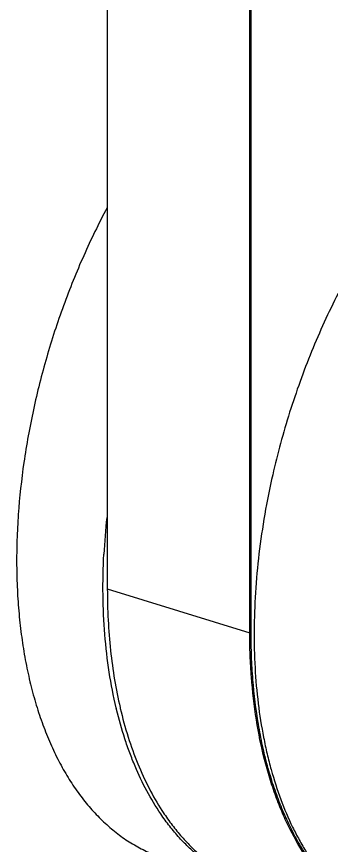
# Model space of a CAD drawing. Header units: inches. Extents: x 0 to 22, y 0 to 17.
# Drawn here: x 3.67 to 4.356, y 11.604 to 13.41 of the extents above; entities that cross this region are included whole.
import ezdxf

# ---------------------------------------------------------------- set-up
doc = ezdxf.new("R2010")
doc.units = ezdxf.units.IN
doc.header["$LTSCALE"] = 1.21
doc.header["$MEASUREMENT"] = 0
doc.layers.get('0').update_dxf_attribs({"linetype": 'CONTINUOUS'})

msp = doc.modelspace()

# ---------------------------------------------------------------- linework, layer by layer
at = {"color": 7}
for p, q in [((3.8675, 14.2348), (3.8675, 12.1643)), ((3.8679, 14.2356), (3.8679, 12.1632)), ((4.178, 12.0673), (4.178, 14.1397)), ((4.1809, 12.0675), (4.1809, 13.8905)), ((3.8958, 11.9039), (3.8961, 11.9024)), ((3.8959, 11.904), (3.8961, 11.9024)), ((3.8882, 11.9), (3.8872, 11.9034)), ((3.8876, 11.9015), (3.8872, 11.9034)), ((3.888, 11.8999), (3.8876, 11.9015))]:
    msp.add_line(p, q, dxfattribs=at)
at = {"color": 8}
for p, q in [((3.8675, 12.1643), (3.8679, 12.1632)), ((3.8679, 12.1632), (4.178, 12.0673)), ((4.178, 12.0673), (4.1809, 12.0675))]:
    msp.add_line(p, q, dxfattribs=at)
at = {"color": 7}
for centre, radius, start, end in [((5.3653, 12.1612), 1.5069, 174.0104, 177.0751), ((4.4322, 11.9678), 0.5304, 212.8885, 213.431)]:
    msp.add_arc(centre, radius, start, end, dxfattribs=at)
for points, knots in [([(3.867, 12.9928), (3.8489, 12.9588), (3.815, 12.8888), (3.7712, 12.7802), (3.7346, 12.668), (3.7058, 12.5539), (3.685, 12.4395), (3.6747, 12.3444), (3.6708, 12.2696), (3.6701, 12.2148), (3.6716, 12.1611), (3.6752, 12.1086), (3.681, 12.0577), (3.6889, 12.0084), (3.6989, 11.9609), (3.711, 11.9153), (3.7251, 11.872), (3.7413, 11.8309), (3.7593, 11.7922), (3.7792, 11.7561), (3.8009, 11.7227), (3.8244, 11.6921), (3.8495, 11.6645), (3.8762, 11.6399), (3.9043, 11.6183), (3.9339, 11.6), (3.9647, 11.585), (3.986, 11.5771), (3.9968, 11.5738)], [0, 0, 0, 0, 0.073284, 0.147764, 0.22276, 0.297564, 0.371477, 0.443827, 0.479224, 0.513999, 0.548085, 0.58142, 0.61395, 0.645626, 0.676409, 0.706269, 0.735188, 0.763158, 0.790185, 0.816291, 0.841512, 0.865901, 0.88953, 0.912488, 0.934884, 0.956841, 0.978497, 1, 1, 1, 1]), ([(4.4365, 12.924), (4.4247, 12.9051), (4.4017, 12.8663), (4.3696, 12.8063), (4.3397, 12.7441), (4.3121, 12.6801), (4.287, 12.6145), (4.2644, 12.5477), (4.2446, 12.48), (4.2332, 12.4344), (4.228, 12.4115)], [0, 0, 0, 0, 0.120445, 0.243029, 0.3673, 0.492874, 0.619358, 0.746324, 0.873346, 1, 1, 1, 1]), ([(4.228, 12.4115), (4.2215, 12.383), (4.21, 12.3258), (4.1974, 12.2401), (4.1896, 12.1554), (4.1867, 12.0723), (4.1886, 11.9916), (4.1954, 11.9139), (4.2052, 11.8514), (4.2155, 11.8034), (4.2272, 11.7581), (4.2444, 11.7042), (4.2659, 11.6535), (4.2853, 11.6158), (4.3056, 11.581), (4.3334, 11.5412), (4.3651, 11.5058), (4.3922, 11.4812), (4.4132, 11.4647), (4.4349, 11.45), (4.4574, 11.437), (4.4805, 11.426), (4.4964, 11.4198), (4.5045, 11.4171)], [0, 0, 0, 0, 0.078748, 0.156466, 0.23276, 0.307263, 0.379637, 0.449587, 0.516864, 0.549444, 0.58129, 0.642722, 0.701136, 0.729234, 0.75661, 0.80928, 0.859459, 0.883756, 0.907601, 0.931066, 0.95423, 0.977179, 1, 1, 1, 1]), ([(3.8872, 11.9034), (3.8811, 11.9291), (3.8709, 11.9821), (3.8614, 12.0643), (3.8576, 12.1502), (3.8588, 12.2085), (3.8603, 12.2381)], [0, 0, 0, 0, 0.235074, 0.480745, 0.736139, 1, 1, 1, 1]), ([(3.8679, 12.1632), (3.8679, 12.1404), (3.869, 12.0955), (3.8742, 12.0292), (3.8829, 11.9655), (3.8911, 11.9241), (3.8958, 11.9039)], [0, 0, 0, 0, 0.261606, 0.516002, 0.762305, 1, 1, 1, 1]), ([(4.1924, 11.8776), (4.1875, 11.9083), (4.1822, 11.9552), (4.1786, 12.0185), (4.178, 12.051), (4.178, 12.0673)], [0, 0, 0, 0, 0.489271, 0.742204, 1, 1, 1, 1]), ([(4.4214, 11.4587), (4.412, 11.4649), (4.3935, 11.4783), (4.3675, 11.5011), (4.3429, 11.5268), (4.3197, 11.5552), (4.2982, 11.5862), (4.2783, 11.6198), (4.2601, 11.6558), (4.2437, 11.6941), (4.229, 11.7346), (4.2163, 11.7772), (4.2054, 11.8217), (4.1933, 11.8842), (4.1855, 11.9491), (4.1815, 12.0159), (4.1809, 12.0502), (4.1809, 12.0675)], [0, 0, 0, 0, 0.049642, 0.100425, 0.15258, 0.206307, 0.261764, 0.319078, 0.378339, 0.439605, 0.502907, 0.56824, 0.635575, 0.704869, 0.849041, 0.923754, 1, 1, 1, 1]), ([(3.9843, 11.6722), (3.9621, 11.7048), (3.9387, 11.7492), (3.9164, 11.8055), (3.9021, 11.8465), (3.8932, 11.8783), (3.888, 11.8999)], [0, 0, 0, 0, 0.475481, 0.602032, 0.731652, 1, 1, 1, 1]), ([(3.8961, 11.9024), (3.9011, 11.8814), (3.9122, 11.8406), (3.9264, 11.8008), (3.9342, 11.7817)], [0, 0, 0, 0, 0.511193, 1, 1, 1, 1]), ([(4.5044, 11.4169), (4.4946, 11.42), (4.4752, 11.427), (4.4471, 11.4403), (4.42, 11.4562), (4.394, 11.4748), (4.3692, 11.4961), (4.3456, 11.5198), (4.3234, 11.546), (4.2952, 11.5848), (4.2704, 11.6276), (4.249, 11.6739), (4.2343, 11.7111), (4.2212, 11.7503), (4.2057, 11.8056), (4.197, 11.8485), (4.1924, 11.8776)], [0, 0, 0, 0, 0.052613, 0.105536, 0.15907, 0.213499, 0.269084, 0.326055, 0.384614, 0.444926, 0.57124, 0.637479, 0.705817, 0.776266, 0.848811, 1, 1, 1, 1]), ([(3.9342, 11.7817), (3.9416, 11.7636), (3.9575, 11.7287), (3.9766, 11.6955), (3.9868, 11.6798)], [0, 0, 0, 0, 0.511914, 1, 1, 1, 1]), ([(4.173, 11.5196), (4.1638, 11.5228), (4.1457, 11.5301), (4.1194, 11.5435), (4.0941, 11.5592), (4.0698, 11.5773), (4.0465, 11.5977), (4.0244, 11.6204), (4.0035, 11.6453), (3.9905, 11.663), (3.9843, 11.6722)], [0, 0, 0, 0, 0.118142, 0.237166, 0.357666, 0.480199, 0.605275, 0.73335, 0.864814, 1, 1, 1, 1]), ([(3.9895, 11.6756), (3.9957, 11.6661), (4.0086, 11.6479), (4.0295, 11.6223), (4.0516, 11.599), (4.0749, 11.5779), (4.0993, 11.5592), (4.1248, 11.5429), (4.1512, 11.529), (4.1694, 11.5214), (4.1787, 11.518)], [0, 0, 0, 0, 0.135521, 0.267238, 0.395467, 0.520599, 0.643086, 0.763434, 0.882206, 1, 1, 1, 1])]:
    msp.add_open_spline(points, degree=3, knots=knots, dxfattribs=at)

doc.saveas('drawing.dxf')
